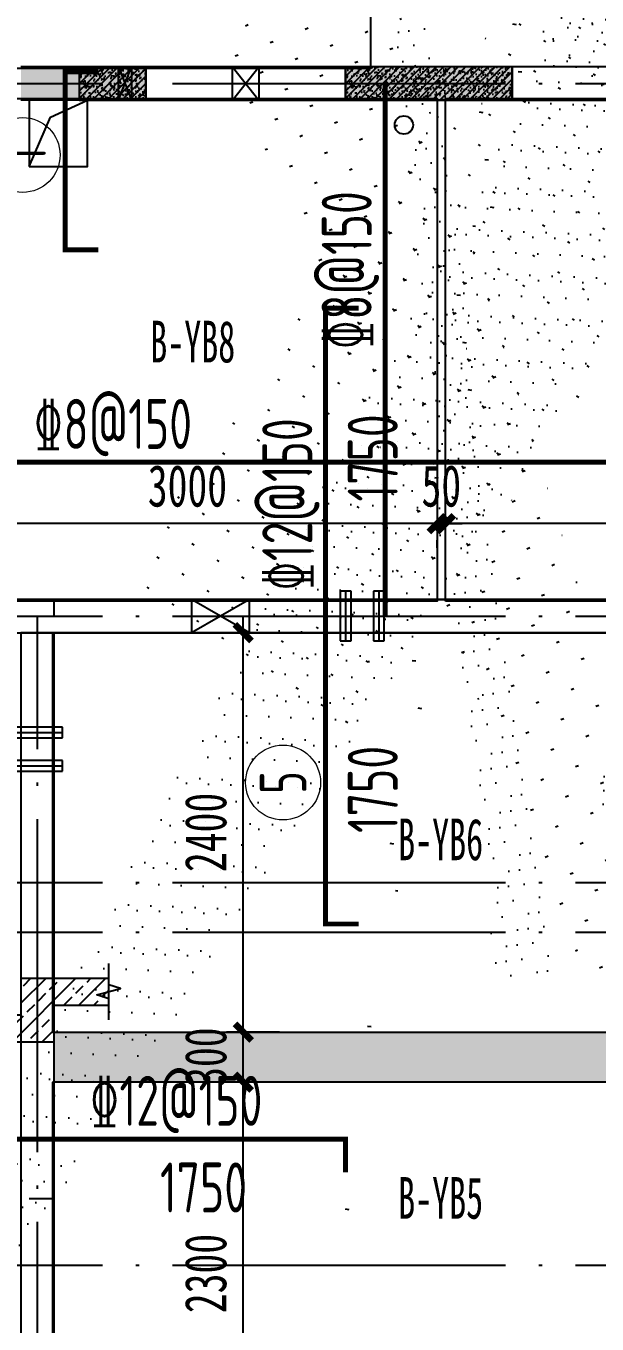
# Model space of a CAD drawing. Extents: x -3200779283 to -8106663, y 659664 to 1123462.
# Drawn here: x -8167320 to -8163890, y 687547 to 695346 of the extents above; entities that cross this region are included whole.
import ezdxf
from ezdxf.enums import TextEntityAlignment as Align

# ---------------------------------------------------------------- set-up
doc = ezdxf.new("R2010")
doc.units = 0
doc.header["$LTSCALE"] = 1000
doc.header["$MEASUREMENT"] = 0
for name, pattern in [('125-墙体$0$CENTER2', [1.125, 0.75, -0.125, 0.125, -0.125]), ('125-墙体$0$CONTINOUS', [0]), ('3#-轴线$0$DOTE', [2.4200000000000004, 2, -0.2, 0.02, -0.2]), ('3#4#5#$0$DASH', [0.35, 0.25, -0.1]), ('3#4#5#模板$0$DASH', [0.35, 0.25, -0.1]), ('DASH', [0.35, 0.25, -0.1])]:
    doc.linetypes.add(name, pattern=pattern)
doc.layers.get('Defpoints').update_dxf_attribs({"color": 30, "linetype": 'DASH'})
for name, color, linetype in [('125-墙体$0$DUCT-排烟中心线', 5, '125-墙体$0$CENTER2'), ('125-墙体$0$DUCT-排烟管', 2, 'Continuous'), ('125-墙体$0$DUCT-送风中心线', 5, '125-墙体$0$CENTER2'), ('125-墙体$0$DUCT-送风管', 4, 'Continuous'), ('125-墙体$0$S-SLAB-HOLE', 5, 'Continuous'), ('125-墙体$0$S-WALL', 40, 'Continuous'), ('125-墙体$0$S-WALL-BEAM', 120, 'Continuous'), ('125-墙体$0$S-WALL-COLU', 252, '125-墙体$0$CONTINOUS'), ('125-墙体$0$S-WALL-COLU-HATC', 16, 'Continuous'), ('125-墙体$0$S-WALL-HATC', 253, 'Continuous'), ('125-墙体$0$提结构条件', 7, 'Continuous'), ('125-墙体$0$暖-首层和标准层暖通套管_TZ$0$H-暖洞-剪力墙', 6, 'Continuous'), ('125-墙体$0$暖-首层和标准层暖通套管_TZ$0$H-暖洞-穿梁', 3, 'Continuous'), ('3#-轴线$0$A-ANNO-DOTE', 10, '3#-轴线$0$DOTE'), ('3#4#5#$0$PC-SLAB', 6, '3#4#5#$0$DASH'), ('3#4#5#$0$S-ANNO-TEXT', 7, 'Continuous'), ('3#4#5#$0$S-DIMS-SLAB', 120, 'Continuous'), ('3#4#5#$0$S-PC-SLAB', 6, 'Continuous'), ('3#4#5#$0$S-WALL-HATC', 253, 'Continuous'), ('3#4#5#模板$0$S-SLAB-TEXT', 120, 'Continuous'), ('3#4#5#模板$0$南北楼-结构布置-地上 -新修改$0$S-ANNO-THIN', 3, 'Continuous'), ('3#4#5#模板$0$南北楼-结构布置-地上 -新修改$0$S-SLAB-HATC', 200, 'Continuous'), ('S-REIN', 1, 'Continuous'), ('S-REIN-TEXT', 7, 'Continuous')]:
    doc.layers.add(name, color=color, linetype=linetype)
doc.layers.add('3#4#5#$0$结构板边线', color=2, linetype='Continuous', plot=False)
doc.layers.add('提资不打印', color=2, linetype='Continuous', plot=False)
doc.layers.add('楼板正筋文字', color=7, linetype='Continuous', lineweight=18)
doc.styles.add('3#4#5#$0$外部参照 1$0$宋体', font='', dxfattribs={"width": 0.8})
doc.styles.add('3#4#5#$0$楷体', font='', dxfattribs={"width": 0.7})
doc.styles.add('FromPkpm', font='Pkpmeng', dxfattribs={"width": 0.7, "bigfont": 'Pkpmchn'})
doc.styles.get('3#4#5#$0$外部参照 1$0$宋体').set_extended_font_data('SimSun')
doc.styles.get('3#4#5#$0$楷体').set_extended_font_data('KaiTi_GB2312')
doc.dimstyles.new('3#4#5#$0$TSSD_100_100', dxfattribs={"dimtxt": 250, "dimasz": 100, "dimexe": 100, "dimexo": 250, "dimgap": 100, "dimtad": 1, "dimdec": 0, "dimzin": 0, "dimdsep": 46, "dimtxsty": '3#4#5#$0$楷体', "dimblk": '3#4#5#$0$_ArchTick', "dimcen": 0, "dimdle": 100, "dimclrt": 7, "dimadec": 0, "dimazin": 0, "dimtfac": 1, "dimtdec": 0, "dimtix": 1, "dimtmove": 2, "dimatfit": 3, "dimfxl": 1, "dimtolj": 1, "dimtzin": 0, "dimarcsym": 0})

# ---------------------------------------------------------------- blocks, each defined once
blk = doc.blocks.new('ban')
at = {"layer": 'S-REIN', "const_width": 30}
for points in [[(3814.98046875, 9849.900390625), (3614.98046875, 9849.900390625), (3614.98046875, 10919.900390625), (3814.98046875, 10919.900390625)], [(5379.449387997389, 5799.904296875), (5179.449387997389, 5799.904296875), (5179.449876278639, 9499.904296875), (5379.449876278639, 9499.904296875)], [(-27.27669447474182, 4307.4482421875), (-27.27669447474182, 4507.4482421875), (5300.0224609375, 4507.4482421875), (5300.0224609375, 4307.4482421875)]]:
    blk.add_lwpolyline(points, dxfattribs=at)
at = {"layer": 'S-REIN-TEXT', "lineweight": 18}
for centre in [(3359.98046875, 10419.9013671875), (4924.449387997389, 6649.904296875)]:
    blk.add_circle(centre, 225, dxfattribs=at)
at = {"layer": '提资不打印', "color": 2, "const_width": 30}
for points in [[(5536.827634600922, 7649.90478515625), (5536.827634600922, 10849.900390625)], [(0, 8573.9033203125), (8699.95703125, 8573.9033203125)]]:
    blk.add_lwpolyline(points, dxfattribs=at)
at = {"layer": 'S-REIN-TEXT', "lineweight": 18, "style": 'FromPkpm', "width": 0.7}
for s, p in [('1', (3359.98046875, 10419.9013671875)), ('5', (4924.449387997389, 6649.904296875))]:
    blk.add_text(s, height=280, rotation=450, dxfattribs=at).set_placement(p, align=Align.MIDDLE_CENTER)
at = {"layer": 'S-REIN-TEXT', "lineweight": 25, "style": 'FromPkpm', "width": 0.7}
blk.add_text('%%13212@150', height=300, rotation=450, dxfattribs=at).set_placement((5099.449387997389, 7799.904296875))
for p in [(5313.145034335554, 8599.904296875), (5313.145034335554, 6608.355293569621)]:
    blk.add_text('1750', height=300, rotation=90, dxfattribs=at).set_placement(p, align=Align.TOP_CENTER)
blk.add_text('%%13212@150', height=300, dxfattribs=at).set_placement((3762.019179822877, 4587.4482421875))
blk.add_text('1750', height=300, dxfattribs=at).set_placement((4446.788949985988, 4367.183170529548), align=Align.TOP_CENTER)
at = {"layer": '提资不打印', "lineweight": 25, "style": 'FromPkpm', "width": 0.7}
blk.add_text('%%1328@150', height=300, rotation=90, dxfattribs=at).set_placement((5456.827634600922, 9249.90234375))
blk.add_text('%%1328@150', height=300, dxfattribs=at).set_placement((3425.178380628116, 8653.9033203125))
blk = doc.blocks.new('3#4#5#模板$0$A$C4139bdaf')
at = {"layer": '3#4#5#模板$0$南北楼-结构布置-地上 -新修改$0$S-SLAB-HATC'}
h = blk.add_hatch(dxfattribs=at)
h.set_pattern_fill('ANSI33', color=256, scale=20, angle=-180)
h.set_pattern_definition([(225, (-97140.40961170068, 14531.61383133399), (89.8025612106915, -89.80256121069156), []), (225, (-97230.21221170062, 14531.61383133399), (89.8025612106915, -89.80256121069156), [63.5, -31.75])])
h.paths.add_polyline_path([(3217.171776204719, 1142.927912330138), (3649.998941176338, 1142.927912330837), (3649.99894117628, 1362.927912330837), (3977.171776204661, 1362.927912330895), (3977.171776204661, 1522.927912330895), (3649.998941175523, 1522.927912329731), (3449.998941175523, 1522.927912329789), (3449.998941175523, 1302.927912329789), (3217.171776204661, 1302.927912329789)])
at = {"linetype": '3#4#5#模板$0$DASH'}
blk.add_lwpolyline([(-0.001058824476785958, 200.0004981558304), (3649.998941175523, 200.0004981558304), (3649.998941175523, 3800.00049815583), (-0.001058824476785958, 3800.00049815583)], close=True, dxfattribs=at)
at = {"layer": '3#4#5#模板$0$南北楼-结构布置-地上 -新修改$0$S-ANNO-THIN'}
blk.add_lwpolyline([(3977.17177620501, 1273.327912330918), (3977.171776204603, 1401.327912330918), (3906.771776204521, 1423.727912330651), (4047.571776204393, 1462.127912331081), (3977.171776204254, 1484.52791233093), (3977.171776203846, 1612.52791233093)], dxfattribs=at)
at = {"layer": '3#4#5#模板$0$南北楼-结构布置-地上 -新修改$0$S-SLAB-HATC'}
blk.add_lwpolyline([(3217.171776204719, 1142.927912330138), (3649.998941176338, 1142.927912330837), (3649.99894117628, 1362.927912330837), (3977.171776204661, 1362.927912330895), (3977.171776204661, 1522.927912330895), (3649.998941175523, 1522.927912329731), (3449.998941175523, 1522.927912329789), (3449.998941175523, 1302.927912329789), (3217.171776204661, 1302.927912329789)], close=True, dxfattribs=at)
blk = doc.blocks.new('3#4#5#$0$3#首层顶悬挑板')
at = {"layer": '3#4#5#$0$S-PC-SLAB'}
blk.add_lwpolyline([(2735.722625286464, 1489.828317958869), (4900.436221696116, 1489.830906709458, -0.4141388738405044), (5550.414840252517, 839.9759780995428), (5550.414840252517, -20.02402190045723), (2735.722625286464, -20.02401892728267)], format="xyb", close=True, dxfattribs=at)
at = {"layer": '3#4#5#$0$结构板边线', "color": 2}
blk.add_lwpolyline([(5550.414840252517, -20.02402190045723), (-99.55050952362944, -20.02401593236755), (-99.55050952362944, 839.9759840676325, -0.41414588894502), (550.4487130937923, 1489.825704620487), (4900.436221696116, 1489.830906709458, -0.4141388738405044), (5550.414840252517, 839.9759780995428)], format="xyb", close=True, dxfattribs=at)
blk = doc.blocks.new('3#4#5#$0$ban111')
at = {"layer": '3#4#5#$0$S-WALL-HATC', "ltscale": 100}
h = blk.add_hatch(dxfattribs=at)
h.set_pattern_fill('AR-CONC', color=256, scale=25, angle=-360.0000000000001, style=0)
h.set_pattern_definition([(49.99999999999994, (-2021081921.688322, 37341211722.80318), (179.3150456501884, -15.68803374564894), [18.75, -206.25]), (355, (-2021081921.688322, 37341211722.80318), (-34.68783340324983, 188.048033425003), [15, -165]), (100.4513999999999, (-2021081906.745402, 37341211721.49584), (144.6273454285055, 172.3598855152383), [15.93504749999993, -175.2855279999988]), (46.18419999999992, (-2021081921.688322, 37341211772.80318), (266.8102621564111, -41.37975358225476), [28.125, -309.3749999999999]), (96.63559999999993, (-2021081899.454136, 37341211769.35485), (233.6656763871761, 243.5294677251102), [23.90257199999984, -262.9282499999974]), (351.1841999999999, (-2021081921.688322, 37341211772.80318), (233.665486283407, 243.5296502313309), [22.49999999999984, -247.4999999999987]), (20.99999999999995, (-2021081896.688322, 37341211760.30318), (149.2267630296153, -100.6547226663348), [18.75, -206.25]), (326, (-2021081896.688322, 37341211760.30318), (60.8288329803956, 181.2875112617132), [15, -165]), (71.45139999999999, (-2021081884.252764, 37341211751.91528), (210.0556571453726, 80.63262417748791), [15.9350475, -175.285528]), (37.49999999999994, (-2021081921.688322, 37341211722.80318), (3.039963829322741, 83.22346345782788), [0, -162.9999999999988, 0, -167.4999999999988, 0, -165.6249999999988]), (7.499999999999932, (-2021081921.688322, 37341211722.80318), (65.76738436053724, 98.60292797059), [0, -95.5, 0, -159.25, 0, -63.125]), (327.4999999999999, (-2021081977.438322, 37341211722.80318), (133.4556090431022, -5.638717933595058), [0, -62.49999999999999, 0, -195, 0, -258.7499999999999]), (317.4999999999999, (-2021082002.438322, 37341211722.80318), (145.7965423355966, 25.0262455830793), [0, -81.25, 0, -129.5, 0, -183.75])])
h.paths.add_polyline_path([(-225982.0008890695, 409975.0001695258), (-225932.0008433646, 409975.0001634318), (-225932.0009347743, 412975.0000455689), (-225982.0009804791, 412975.0000516628)])
h = blk.add_hatch(dxfattribs=at)
h.set_pattern_fill('AR-CONC', color=256, scale=25, angle=-270.0000000000001, style=0)
h.set_pattern_definition([(139.9999999999999, (-37341047970.11734, -2020434559.27922), (15.6880337456489, 179.3150456501884), [18.75, -206.25]), (84.99999999999994, (-37341047970.11734, -2020434559.27922), (-188.048033425003, -34.68783340324987), [15, -165]), (190.4513999999999, (-37341047968.81001, -2020434544.3363), (-172.3598855152383, 144.6273454285055), [15.93504749999986, -175.2855279999978]), (136.1841999999999, (-37341048020.11734, -2020434559.27922), (41.37975358225471, 266.8102621564111), [28.125, -309.375]), (186.6356, (-37341048016.66901, -2020434537.045033), (-243.5294677251103, 233.665676387176), [23.902572, -262.92825]), (81.18419999999995, (-37341048020.11734, -2020434559.27922), (-243.529650231331, 233.665486283407), [22.5, -247.5]), (111, (-37341048007.61734, -2020434534.27922), (100.6547226663348, 149.2267630296154), [18.75, -206.25]), (55.99999999999998, (-37341048007.61734, -2020434534.27922), (-181.2875112617132, 60.82883298039556), [15, -165]), (161.4514, (-37341047999.22944, -2020434521.843661), (-80.63262417748795, 210.0556571453725), [15.9350475, -175.285528]), (127.5, (-37341047970.11734, -2020434559.27922), (-83.22346345782788, 3.039963829322726), [0, -162.9999999999978, 0, -167.4999999999978, 0, -165.6249999999978]), (97.49999999999993, (-37341047970.11734, -2020434559.27922), (-98.60292797059002, 65.76738436053722), [0, -95.5, 0, -159.25, 0, -63.125]), (57.49999999999993, (-37341047970.11734, -2020434615.02922), (5.638717933595033, 133.4556090431022), [0, -62.5, 0, -195, 0, -258.75]), (47.49999999999995, (-37341047970.11734, -2020434640.02922), (-25.02624558307933, 145.7965423355966), [0, -81.25, 0, -129.5, 0, -183.75])])
h.paths.add_polyline_path([(-228282.0000004165, 407074.9996759502), (-228282.0000004165, 407374.9996759502), (-222682.0001376258, 407374.9996759502), (-222682.0001376258, 407074.9996759502)])
at = {"layer": '3#4#5#$0$S-PC-SLAB'}
for points in [[(-228982.0009347743, 409965.0000553694), (-228982.0009347743, 412985.0000553694), (-225982.0009347743, 412985.0000553694), (-225982.0009347743, 409965.0000553694)], [(-225932.0008750532, 409965.0001437321), (-225932.0008750532, 412985.0001437321), (-223232.0008750532, 412985.0001437321), (-223232.0008750532, 409965.0001437321)], [(-228292.0000004165, 407374.9996759502), (-222672.0000004176, 407374.9996759502), (-222672.0000004176, 409774.9996759502), (-228292.0000004165, 409774.9996759502)]]:
    blk.add_lwpolyline(points, close=True, dxfattribs=at)
blk.add_lwpolyline([(-228292.0000004165, 407074.9996759502), (-228292.0000004165, 404774.999505111), (-221472.0000000006, 404774.999505111), (-221472.0000000006, 405874.999505111), (-222672.0009932823, 405874.9613272593), (-222672.0000004176, 407074.9996759502), (-228292.0000004165, 407074.9996759502)], dxfattribs=at)
at = {"layer": '3#4#5#$0$S-WALL-HATC', "ltscale": 100}
for points in [[(-225982.0008890695, 409975.0001695258), (-225932.0008433646, 409975.0001634318), (-225932.0009347743, 412975.0000455689), (-225982.0009804791, 412975.0000516628)], [(-228282.0000004165, 407074.9996759502), (-228282.0000004165, 407374.9996759502), (-222682.0001376258, 407374.9996759502), (-222682.0001376258, 407074.9996759502)]]:
    blk.add_lwpolyline(points, close=True, dxfattribs=at)
blk = doc.blocks.new('3#4#5#$0$_ArchTick')
at = {"color": 0, "linetype": 'ByBlock', "const_width": 0.4}
blk.add_lwpolyline([(-0.5, -0.5), (0.5, 0.5)], dxfattribs=at)
blk = doc.blocks.new('*D833')
at = {"layer": '3#4#5#$0$S-DIMS-SLAB', "color": 0, "lineweight": -2, "transparency": 16777216}
for p, q in [((151682.2732290635, 157275.1422316264), (151682.2732290635, 159775.1424024655)), ((151899.9790006171, 159675.1424024655), (151582.2732290635, 159675.1424024655)), ((151899.9790006171, 157375.1422316264), (151582.2732290635, 157375.1422316264))]:
    blk.add_line(p, q, dxfattribs=at)
at = {"layer": 'Defpoints', "color": 0, "transparency": 16777216}
for p in [(151682.2732290635, 159675.1424024655), (152149.9790006171, 159675.1424024655), (152149.9790006171, 157375.1422316264)]:
    blk.add_point(p, dxfattribs=at)
at = {"layer": '3#4#5#$0$S-DIMS-SLAB', "color": 0, "lineweight": -2, "transparency": 16777216, "xscale": 100, "yscale": 100, "zscale": 100}
for p, rotation in [((151682.2732290635, 159675.1424024655), 90), ((151682.2732290635, 157375.1422316264), 270)]:
    blk.add_blockref('3#4#5#$0$_ArchTick', p, dxfattribs=dict(at, rotation=rotation))
at = {"layer": '3#4#5#$0$S-DIMS-SLAB', "color": 7, "transparency": 16777216, "insert": (151457.2732290635, 158525.1423170459), "char_height": 250, "attachment_point": 5, "rotation": 90, "style": '3#4#5#$0$楷体'}
blk.add_mtext('\\A1;2300', dxfattribs=at)
blk = doc.blocks.new('*D834')
at = {"layer": '3#4#5#$0$S-DIMS-SLAB', "color": 0, "lineweight": -2, "transparency": 16777216}
for p, q in [((151682.2732286464, 159975.1424024655), (151682.2732286464, 160075.1424024655)), ((151899.9790002, 159975.1424024655), (151582.2732286464, 159975.1424024655)), ((151682.2732286464, 159675.1424024655), (151682.2732286464, 159975.1424024655)), ((151899.9790002, 159675.1424024655), (151582.2732286464, 159675.1424024655)), ((151682.2732286464, 159675.1424024655), (151682.2732286464, 159575.1424024655))]:
    blk.add_line(p, q, dxfattribs=at)
at = {"layer": 'Defpoints', "color": 0, "transparency": 16777216}
for p in [(151682.2732286464, 159975.1424024655), (152149.9790002, 159975.1424024655), (152149.9790002, 159675.1424024655)]:
    blk.add_point(p, dxfattribs=at)
at = {"layer": '3#4#5#$0$S-DIMS-SLAB', "color": 0, "lineweight": -2, "transparency": 16777216, "xscale": 100, "yscale": 100, "zscale": 100}
for p, rotation in [((151682.2732286464, 159975.1424024655), 270), ((151682.2732286464, 159675.1424024655), 90)]:
    blk.add_blockref('3#4#5#$0$_ArchTick', p, dxfattribs=dict(at, rotation=rotation))
at = {"layer": '3#4#5#$0$S-DIMS-SLAB', "color": 7, "transparency": 16777216, "insert": (151457.2732286464, 159825.1424024655), "char_height": 250, "attachment_point": 5, "rotation": 90, "style": '3#4#5#$0$楷体'}
blk.add_mtext('\\A1;300', dxfattribs=at)
blk = doc.blocks.new('*D835')
at = {"layer": '3#4#5#$0$S-DIMS-SLAB', "color": 0, "lineweight": -2, "transparency": 16777216}
for p, q in [((151682.2732286461, 159875.1428643612), (151682.2732286461, 162475.1428643612)), ((151899.9790002001, 162375.1428643612), (151582.2732286461, 162375.1428643612)), ((151899.9790002001, 159975.1428643612), (151582.2732286461, 159975.1428643612))]:
    blk.add_line(p, q, dxfattribs=at)
at = {"layer": 'Defpoints', "color": 0, "transparency": 16777216}
for p in [(151682.2732286461, 162375.1428643612), (152149.9790002001, 162375.1428643612), (152149.9790002001, 159975.1428643612)]:
    blk.add_point(p, dxfattribs=at)
at = {"layer": '3#4#5#$0$S-DIMS-SLAB', "color": 0, "lineweight": -2, "transparency": 16777216, "xscale": 100, "yscale": 100, "zscale": 100}
for p, rotation in [((151682.2732286461, 162375.1428643612), 90), ((151682.2732286461, 159975.1428643612), 270)]:
    blk.add_blockref('3#4#5#$0$_ArchTick', p, dxfattribs=dict(at, rotation=rotation))
at = {"layer": '3#4#5#$0$S-DIMS-SLAB', "color": 7, "transparency": 16777216, "insert": (151457.2732286461, 161175.1428643612), "char_height": 250, "attachment_point": 5, "rotation": 90, "style": '3#4#5#$0$楷体'}
blk.add_mtext('\\A1;2400', dxfattribs=at)
blk = doc.blocks.new('*D842')
at = {"layer": '3#4#5#$0$S-DIMS-SLAB', "color": 0, "lineweight": -2, "transparency": 16777216}
for p, q in [((152946.8017362366, 163030.5393870637), (149746.8017362366, 163030.5393870637)), ((149846.8017362366, 162884.1967320229), (149846.8017362366, 162930.5393870637)), ((152846.8017362366, 162884.196732023), (152846.8017362366, 162930.5393870637))]:
    blk.add_line(p, q, dxfattribs=at)
at = {"layer": 'Defpoints', "color": 0, "transparency": 16777216}
for p in [(149846.8017362366, 163134.1967320229), (152846.8017362366, 163134.196732023), (149846.8017362366, 163030.5393870637)]:
    blk.add_point(p, dxfattribs=at)
at = {"layer": '3#4#5#$0$S-DIMS-SLAB', "color": 0, "lineweight": -2, "transparency": 16777216, "xscale": 100, "yscale": 100, "zscale": 100, "rotation": 180}
blk.add_blockref('3#4#5#$0$_ArchTick', (149846.8017362366, 163030.5393870637), dxfattribs=at)
at = {"layer": '3#4#5#$0$S-DIMS-SLAB', "color": 0, "lineweight": -2, "transparency": 16777216, "xscale": 100, "yscale": 100, "zscale": 100}
blk.add_blockref('3#4#5#$0$_ArchTick', (152846.8017362366, 163030.5393870637), dxfattribs=at)
at = {"layer": '3#4#5#$0$S-DIMS-SLAB', "color": 7, "transparency": 16777216, "insert": (151346.8017362366, 163255.5393870637), "char_height": 250, "attachment_point": 5, "style": '3#4#5#$0$楷体'}
blk.add_mtext('\\A1;3000', dxfattribs=at)
blk = doc.blocks.new('*D843')
at = {"layer": '3#4#5#$0$S-DIMS-SLAB', "color": 0, "lineweight": -2, "transparency": 16777216}
for p, q in [((152846.8017362366, 163030.5393870637), (152746.8017362366, 163030.5393870637)), ((152896.8017362366, 163030.5393870637), (152846.8017362366, 163030.5393870637)), ((152896.8017362366, 163030.5393870637), (152996.8017362366, 163030.5393870637)), ((152846.8017362366, 162884.196732023), (152846.8017362366, 162930.5393870637)), ((152896.8017362366, 162884.196732023), (152896.8017362366, 162930.5393870637))]:
    blk.add_line(p, q, dxfattribs=at)
at = {"layer": 'Defpoints', "color": 0, "transparency": 16777216}
for p in [(152846.8017362366, 163134.196732023), (152896.8017362366, 163134.196732023), (152846.8017362366, 163030.5393870637)]:
    blk.add_point(p, dxfattribs=at)
at = {"layer": '3#4#5#$0$S-DIMS-SLAB', "color": 0, "lineweight": -2, "transparency": 16777216, "xscale": 100, "yscale": 100, "zscale": 100}
blk.add_blockref('3#4#5#$0$_ArchTick', (152846.8017362366, 163030.5393870637), dxfattribs=at)
at = {"layer": '3#4#5#$0$S-DIMS-SLAB', "color": 0, "lineweight": -2, "transparency": 16777216, "xscale": 100, "yscale": 100, "zscale": 100, "rotation": 180}
blk.add_blockref('3#4#5#$0$_ArchTick', (152896.8017362366, 163030.5393870637), dxfattribs=at)
at = {"layer": '3#4#5#$0$S-DIMS-SLAB', "color": 7, "transparency": 16777216, "insert": (152871.8017362366, 163255.5393870637), "char_height": 250, "attachment_point": 5, "style": '3#4#5#$0$楷体'}
blk.add_mtext('\\A1;50', dxfattribs=at)
blk = doc.blocks.new('*D844')
at = {"layer": '3#4#5#$0$S-DIMS-SLAB', "color": 0, "lineweight": -2, "transparency": 16777216}
for p, q in [((155696.8017959576, 163030.5394754264), (152796.8017959576, 163030.5394754264)), ((152896.8017959576, 162884.1968203855), (152896.8017959576, 162930.5394754264)), ((155596.8017959576, 162884.1968203856), (155596.8017959576, 162930.5394754264))]:
    blk.add_line(p, q, dxfattribs=at)
at = {"layer": 'Defpoints', "color": 0, "transparency": 16777216}
for p in [(152896.8017959576, 163134.1968203855), (155596.8017959576, 163134.1968203856), (152896.8017959576, 163030.5394754264)]:
    blk.add_point(p, dxfattribs=at)
at = {"layer": '3#4#5#$0$S-DIMS-SLAB', "color": 0, "lineweight": -2, "transparency": 16777216, "xscale": 100, "yscale": 100, "zscale": 100, "rotation": 180}
blk.add_blockref('3#4#5#$0$_ArchTick', (152896.8017959576, 163030.5394754264), dxfattribs=at)
at = {"layer": '3#4#5#$0$S-DIMS-SLAB', "color": 0, "lineweight": -2, "transparency": 16777216, "xscale": 100, "yscale": 100, "zscale": 100}
blk.add_blockref('3#4#5#$0$_ArchTick', (155596.8017959576, 163030.5394754264), dxfattribs=at)
at = {"layer": '3#4#5#$0$S-DIMS-SLAB', "color": 7, "transparency": 16777216, "insert": (154246.8017959576, 163255.5394754264), "char_height": 250, "attachment_point": 5, "style": '3#4#5#$0$楷体'}
blk.add_mtext('\\A1;2700', dxfattribs=at)
blk = doc.blocks.new('125-墙体$0$retert')
at = {"layer": '125-墙体$0$暖-首层和标准层暖通套管_TZ$0$H-暖洞-剪力墙'}
for p, q in [((55012.64504557895, 61028.66467393409), (54812.65341164428, 61187.66467393409)), ((54812.65341164428, 61028.66467393409), (55012.64504557895, 61187.66467393409))]:
    blk.add_line(p, q, dxfattribs=at)
blk.add_lwpolyline([(55012.64504557895, 61028.66467393409), (55012.64504557895, 61187.66467393409), (54812.65341164428, 61187.66467393409), (54812.65341164428, 61028.66467393409)], close=True, dxfattribs=at)
blk = doc.blocks.new('125-墙体$0$ewrewr')
at = {"layer": '125-墙体$0$暖-首层和标准层暖通套管_TZ$0$H-暖洞-穿梁', "color": 2}
for p, q in [((54897.97373564044, 62306.12384276799), (54817.97373564044, 62106.1238428404)), ((54897.97373564044, 62106.1238428404), (54817.97373564044, 62306.12384276799))]:
    blk.add_line(p, q, dxfattribs=at)
blk.add_lwpolyline([(54897.97373564044, 62306.12384276799), (54817.97373564044, 62306.12384276799), (54817.97373564044, 62106.1238428404), (54897.97373564044, 62106.1238428404)], close=True, dxfattribs=at)
blk = doc.blocks.new('125-墙体$0$tretyyt')
at = {"layer": '125-墙体$0$暖-首层和标准层暖通套管_TZ$0$H-暖洞-穿梁', "color": 5}
for p, q in [((52497.95184686818, 59279.6456090584), (52297.95184694059, 59359.6456090584)), ((52297.95184694059, 59279.6456090584), (52497.95184686818, 59359.6456090584))]:
    blk.add_line(p, q, dxfattribs=at)
blk.add_lwpolyline([(52497.95184686818, 59279.6456090584), (52497.95184686818, 59359.6456090584), (52297.95184694059, 59359.6456090584), (52297.95184694059, 59279.6456090584)], close=True, dxfattribs=at)
blk = doc.blocks.new('125-墙体$0$rtret')
at = {"layer": '125-墙体$0$暖-首层和标准层暖通套管_TZ$0$H-暖洞-穿梁', "color": 3}
for p, q in [((53777.45084473341, 61921.49800726742), (53618.45084473352, 61721.49800733983)), ((53777.45084473341, 61721.49800733983), (53618.45084473352, 61921.49800726742))]:
    blk.add_line(p, q, dxfattribs=at)
blk.add_lwpolyline([(53777.45084473341, 61921.49800726742), (53618.45084473352, 61921.49800726742), (53618.45084473352, 61721.49800733983), (53777.45084473341, 61721.49800733983)], close=True, dxfattribs=at)
blk = doc.blocks.new('125-墙体$0$she')
at = {"layer": '125-墙体$0$DUCT-排烟中心线'}
for p, q in [((1247.683420373389, -3050.689154202279), (1247.683420373374, -3349.31108146171)), ((5300.000300035208, -3050.689154202279), (5300.000300035223, -3349.31108146171)), ((5500.000150017608, -3050.689384998579), (5500.000150017622, -3349.311312258011)), ((7449.829196583538, -3050.68961579488), (7449.829196583552, -3349.311543054311)), ((3300.689267166526, -3900.000693814996), (3599.311194425958, -3900.000693814989)), ((3300.689036370226, -4100.000543797403), (3599.310963629658, -4100.000543797396))]:
    blk.add_line(p, q, dxfattribs=at)
at = {"layer": '125-墙体$0$DUCT-排烟管'}
for p, q in [((1215.183420373389, -3050.689154202279), (1215.183420373374, -3349.31108146171)), ((1280.183420373389, -3050.689154202279), (1215.183420373389, -3050.689154202279)), ((1280.183420373374, -3349.31108146171), (1280.183420373389, -3050.689154202279)), ((5267.500300035208, -3050.689154202279), (5267.500300035223, -3349.31108146171)), ((5332.500300035208, -3050.689154202279), (5267.500300035208, -3050.689154202279)), ((5332.500300035223, -3349.31108146171), (5332.500300035208, -3050.689154202279)), ((5467.500150017608, -3050.689384998579), (5467.500150017622, -3349.311312258011)), ((5532.500150017608, -3050.689384998579), (5467.500150017608, -3050.689384998579)), ((5532.500150017622, -3349.311312258011), (5532.500150017608, -3050.689384998579)), ((7482.329196583552, -3349.311543054311), (7482.329196583538, -3050.68961579488)), ((1215.183420373374, -3349.31108146171), (1280.183420373374, -3349.31108146171)), ((5267.500300035223, -3349.31108146171), (5332.500300035223, -3349.31108146171)), ((5467.500150017622, -3349.311312258011), (5532.500150017622, -3349.311312258011)), ((7417.329196583552, -3349.311543054311), (7482.329196583552, -3349.311543054311)), ((3599.311194425958, -3867.500693814989), (3300.689267166526, -3867.500693814996)), ((3300.689267166526, -3867.500693814996), (3300.689267166526, -3932.500693814996)), ((3599.311194425958, -3932.500693814989), (3599.311194425958, -3867.500693814989)), ((3300.689267166526, -3932.500693814996), (3599.311194425958, -3932.500693814989)), ((3599.310963629658, -4067.500543797396), (3300.689036370226, -4067.500543797403)), ((3300.689036370226, -4067.500543797403), (3300.689036370226, -4132.500543797403)), ((3300.689036370226, -4132.500543797403), (3599.310963629658, -4132.500543797396)), ((3599.310963629658, -4132.500543797396), (3599.310963629658, -4067.500543797396))]:
    blk.add_line(p, q, dxfattribs=at)
at = {"layer": '125-墙体$0$DUCT-送风中心线'}
for p, q in [((1447.683420373389, -3063.74848623795), (1447.683420373389, -3330.97650390194)), ((1647.683420373389, -3063.74848623795), (1647.683420373389, -3330.97650390194)), ((7549.829196583538, -3063.748486237739), (7549.829196583538, -3330.976503901729))]:
    blk.add_line(p, q, dxfattribs=at)
at = {"layer": '125-墙体$0$DUCT-送风管'}
for p, q in [((1407.683420373389, -3063.74848623795), (1407.683420373389, -3330.97650390194)), ((1487.683420373389, -3063.74848623795), (1407.683420373389, -3063.74848623795)), ((1487.683420373389, -3330.97650390194), (1487.683420373389, -3063.74848623795)), ((7509.829196583538, -3063.748486237739), (7509.829196583538, -3330.976503901729)), ((7589.829196583538, -3330.976503901729), (7589.829196583538, -3063.748486237739)), ((1407.683420373389, -3330.97650390194), (1487.683420373389, -3330.97650390194)), ((7509.829196583538, -3330.976503901729), (7589.829196583538, -3330.976503901729))]:
    blk.add_line(p, q, dxfattribs=at)
at = {"layer": '125-墙体$0$提结构条件', "color": 3}
for p, q in [((1607.683420373389, -3063.74848623795), (1607.683420373389, -3330.97650390194)), ((1687.683420373389, -3063.74848623795), (1607.683420373389, -3063.74848623795)), ((1687.683420373389, -3330.97650390194), (1687.683420373389, -3063.74848623795)), ((1607.683420373389, -3330.97650390194), (1687.683420373389, -3330.97650390194))]:
    blk.add_line(p, q, dxfattribs=at)
at = {"layer": '125-墙体$0$暖-首层和标准层暖通套管_TZ$0$H-暖洞-穿梁', "color": 6}
for p, q in [((4723.780598112178, -3100.0003486645), (4373.780598112178, -3300.00034859209)), ((4723.780598112178, -3300.00034859209), (4373.780598112178, -3100.0003486645))]:
    blk.add_line(p, q, dxfattribs=at)
blk.add_lwpolyline([(4723.780598112178, -3100.0003486645), (4373.780598112178, -3100.0003486645), (4373.780598112178, -3300.00034859209), (4723.780598112178, -3300.00034859209)], close=True, dxfattribs=at)
at = {"layer": '125-墙体$0$提结构条件', "xscale": -1}
blk.add_blockref('125-墙体$0$ewrewr', (58833.00008165452, -62206.12384276799), dxfattribs=at)
at = {"layer": '125-墙体$0$提结构条件', "xscale": -1, "rotation": 270}
for name, p in [('125-墙体$0$retert', (-56408.16467393417, -54912.6534037345)), ('125-墙体$0$tretyyt', (-50919.64560905844, -52397.95078706497))]:
    blk.add_blockref(name, p, dxfattribs=at)
at = {"layer": '125-墙体$0$提结构条件'}
blk.add_blockref('125-墙体$0$rtret', (-46647.95084473345, -61821.5067575188), dxfattribs=at)
blk = doc.blocks.new('125-墙体')
at = {"layer": '125-墙体$0$S-WALL-COLU-HATC'}
h = blk.add_hatch(dxfattribs=at)
h.set_pattern_fill('AR-CONC', color=256, scale=10)
h.set_pattern_definition([(49.99999999999999, (13190.72825505283, -241007.8152530455), (71.72601826007535, -6.275213498259511), [7.5, -82.5]), (355, (13190.72825505283, -241007.8152530455), (-13.8751333613, 75.21921337000119), [6, -66]), (100.4514, (13196.70542305283, -241008.3381870455), (57.85093817140216, 68.94395420609536), [6.374018999999982, -70.1142111999997]), (46.18420000000002, (13190.72825505283, -240987.8152530455), (106.7241048625644, -16.55190143290181), [11.24999999999992, -123.7499999999994]), (96.6356, (13199.62192955283, -240989.1945837455), (93.46627055487033, 97.41178709004417), [9.561028799999999, -105.1713]), (351.1842, (13190.72825505283, -240987.8152530455), (93.46619451336272, 97.41186009253246), [9, -99]), (21, (13200.72825505283, -240992.8152530455), (59.69070521184616, -40.26188906653388), [7.5, -82.5]), (326.0000000000001, (13200.72825505283, -240992.8152530455), (24.33153319215817, 72.5150045046853), [6, -66]), (71.4514, (13205.70247835282, -240996.1704136455), (84.02226285814899, 32.25304967099524), [6.374019000000001, -70.1142112]), (37.50000000000001, (13190.72825505283, -241007.8152530455), (1.215985531729067, 33.28938538313115), [0, -65.19999999999999, 0, -67, 0, -66.25]), (7.499999999999999, (13190.72825505283, -241007.8152530455), (26.30695374421486, 39.44117118823603), [0, -38.2, 0, -63.7, 0, -25.25]), (327.5, (13168.42825505283, -241007.8152530455), (53.3822436172409, -2.255487173437976), [0, -25, 0, -78, 0, -103.5]), (317.5, (13158.42825505283, -241007.8152530455), (58.31861693423862, 10.01049823323177), [0, -32.5, 0, -51.8, 0, -73.5])])
h.paths.add_polyline_path([(4100, -100), (4100, 100), (3700.000497644069, 99.99890062701888), (3700.000497644069, -100.0010993729811)])
h = blk.add_hatch(dxfattribs=at)
h.set_pattern_fill('ANSI31', color=256, scale=250, style=0)
h.set_pattern_definition([(45, (13190.72825505283, -241007.8152530455), (-22.09708691207961, 22.09708691207961), [])])
h.paths.add_polyline_path([(4100, 100), (3700.000497644069, 99.99890062701888), (3700.000497644069, -100.0010993729811), (4100, -100)])
h = blk.add_hatch(dxfattribs=at)
h.set_pattern_fill('AR-CONC', color=256, scale=10)
h.set_pattern_definition([(49.99999999999999, (14790.72775740876, -241007.8147561451), (71.72601826007535, -6.275213498259511), [7.5, -82.5]), (355, (14790.72775740876, -241007.8147561451), (-13.8751333613, 75.21921337000119), [6, -66]), (100.4514, (14796.70492540876, -241008.3376901451), (57.85093817140216, 68.94395420609536), [6.374018999999982, -70.1142111999997]), (46.18420000000002, (14790.72775740876, -240987.8147561451), (106.7241048625644, -16.55190143290181), [11.24999999999992, -123.7499999999994]), (96.6356, (14799.62143190876, -240989.1940868451), (93.46627055487033, 97.41178709004417), [9.561028799999999, -105.1713]), (351.1842, (14790.72775740876, -240987.8147561451), (93.46619451336272, 97.41186009253246), [9, -99]), (21, (14800.72775740876, -240992.8147561451), (59.69070521184616, -40.26188906653388), [7.5, -82.5]), (326.0000000000001, (14800.72775740876, -240992.8147561451), (24.33153319215817, 72.5150045046853), [6, -66]), (71.4514, (14805.70198070876, -240996.1699167451), (84.02226285814899, 32.25304967099524), [6.374019000000001, -70.1142112]), (37.50000000000001, (14790.72775740876, -241007.8147561451), (1.215985531729067, 33.28938538313115), [0, -65.19999999999999, 0, -67, 0, -66.25]), (7.499999999999999, (14790.72775740876, -241007.8147561451), (26.30695374421486, 39.44117118823603), [0, -38.2, 0, -63.7, 0, -25.25]), (327.5, (14768.42775740876, -241007.8147561451), (53.3822436172409, -2.255487173437976), [0, -25, 0, -78, 0, -103.5]), (317.5, (14758.42775740876, -241007.8147561451), (58.31861693423862, 10.01049823323177), [0, -32.5, 0, -51.8, 0, -73.5])])
h.paths.add_polyline_path([(6300, -99.9995030995342), (6300, 100.0004969004658), (5300, 99.99939752748469), (5300, -100.0006024725153)])
h = blk.add_hatch(dxfattribs=at)
h.set_pattern_fill('ANSI31', color=256, scale=250, style=0)
h.set_pattern_definition([(45, (14790.72775740876, -241007.8147561451), (-22.09708691207961, 22.09708691207961), [])])
h.paths.add_polyline_path([(6300, -99.9995030995342), (6300, 100.0004969004658), (5300, 99.99939752748469), (5300, -100.0006024725153)])
at = {"layer": '125-墙体$0$S-WALL-HATC'}
for points in [[(4100, -100), (4100, 100), (3350, 100), (3350, -100)], [(6300, 100), (5300, 99.99939752748469), (5300, -100.0006024725153), (6300, -100)]]:
    blk.add_hatch(color=256, dxfattribs=at).paths.add_polyline_path(points)
at = {"layer": '125-墙体$0$S-SLAB-HOLE'}
blk.add_lwpolyline([(3400.000069080937, -500), (3750.000069080937, -500.0000000000001), (3750.000069080937, -100), (3400.000069080937, -100)], close=True, dxfattribs=at)
blk.add_lwpolyline([(3400.000069080937, -500), (3527.09913783139, -203.2678397434066), (3750.000069080937, -99.99999999999994)], dxfattribs=at)
blk.add_circle((5649.99999997113, -249.9999999994767), 55, dxfattribs=at)
at = {"layer": '125-墙体$0$S-WALL'}
for p, q in [((4100, 100), (3350, 100)), ((4100, 100), (4100, -100)), ((6300, 100), (5300, 100)), ((5300, -100), (5300, 100)), ((6300, -100), (6300, 100)), ((4100, -100), (3350, -100)), ((6300, -100), (5300, -100))]:
    blk.add_line(p, q, dxfattribs=at)
at = {"layer": '125-墙体$0$S-WALL-BEAM'}
for points in [[(4100, 100.0003920234158), (4100, -100), (5300, -100.0006024725153), (5300, 99.99978955090046)], [(6300, 100.0003920234158), (6300, -100), (7800, -100.0006024725153), (7800, 99.99978955090045)], [(2250, -3099.999803988292), (2250, -3300.000196011708), (6950, -3300.000196011708), (6950, -3099.999803988292)], [(3550.000994495931, -3299.999771365838), (3350.000602472515, -3299.999771365838), (3350, -7800), (3550.000392023416, -7800)]]:
    blk.add_lwpolyline(points, close=True, dxfattribs=at)
at = {"layer": '125-墙体$0$S-WALL-COLU', "lineweight": -2}
for points in [[(4100, -100), (4100, 100), (3700.000497644069, 99.99890062701888), (3700.000497644069, -100.0010993729811)], [(6300, -99.9995030995342), (6300, 100.0004969004658), (5300, 99.99939752748469), (5300, -100.0006024725153)]]:
    blk.add_lwpolyline(points, close=True, dxfattribs=at)
blk.add_blockref('125-墙体$0$she', (0, 0))
blk = doc.blocks.new('3#-轴线')
at = {"layer": '3#-轴线$0$A-ANNO-DOTE'}
for points in [[(-3000, 0), (44800, 0)], [(-3000, -3200), (44800, -3200)], [(3450, -16100), (3450, -3200)], [(-3000, -4800), (44800, -4800)], [(-3000, -5100), (44800, -5100)], [(-3000, -7100), (44800, -7100)]]:
    blk.add_lwpolyline(points, dxfattribs=at)
blk = doc.blocks.new('3#4#5#$0$5#')
at = {"layer": '3#4#5#$0$S-ANNO-TEXT'}
blk.add_blockref('3#4#5#$0$ban111', (378828.8026710108, -247399.8572734847), dxfattribs=at)
at = {"layer": '3#4#5#$0$PC-SLAB', "linetype": 'ByBlock', "style": '3#4#5#$0$外部参照 1$0$宋体', "width": 0.6}
for s, p in [('B-YB8', (151378.8017455965, 164121.7532926081)), ('B-YB6', (152867.8167126045, 161131.3776218746)), ('B-YB5', (152867.8167130216, 158977.4764753655))]:
    blk.add_text(s, height=250, dxfattribs=at).set_placement(p, align=Align.MIDDLE)
at = {"layer": '3#4#5#$0$S-DIMS-SLAB'}
for base, p1, p2, angle, picture, middle in [((149846.8017362366, 163030.5393870637), (152846.8017362366, 163134.196732023), (149846.8017362366, 163134.1967320229), 180, '*D842', (151346.8017362366, 163255.5393870637)), ((152846.8017362366, 163030.5393870637), (152896.8017362366, 163134.196732023), (152846.8017362366, 163134.196732023), 180, '*D843', (152871.8017362366, 163255.5393870637)), ((152896.8017959576, 163030.5394754264), (155596.8017959576, 163134.1968203856), (152896.8017959576, 163134.1968203855), 180, '*D844', (154246.8017959576, 163255.5394754264)), ((151682.2732286461, 162375.1428643612), (152149.9790002001, 159975.1428643612), (152149.9790002001, 162375.1428643612), 90, '*D835', (151457.2732286461, 161175.1428643612)), ((151682.2732286464, 159975.1424024655), (152149.9790001999, 159675.1424024655), (152149.9790001999, 159975.1424024655), 90, '*D834', (151457.2732286464, 159825.1424024655)), ((151682.2732290635, 159675.1424024655), (152149.979000617, 157375.1422316263), (152149.979000617, 159675.1424024655), 90, '*D833', (151457.2732290635, 158525.1423170459))]:
    dim = blk.add_linear_dim(base=base, p1=p1, p2=p2, angle=angle, dimstyle='3#4#5#$0$TSSD_100_100', dxfattribs=at)
    dim.commit()
    dim.dimension.update_dxf_attribs({"geometry": picture, "text_midpoint": middle})

msp = doc.modelspace()

# ---------------------------------------------------------------- block references
for name in ['3#-轴线', '125-墙体']:
    msp.add_blockref(name, (-8170700.435511587, 695000.6301960945))
at = {"layer": '3#4#5#$0$S-PC-SLAB'}
msp.add_blockref('3#4#5#$0$5#', (-8317697.228573337, 529325.6302290878), dxfattribs=at)
at = {"layer": '3#4#5#$0$S-PC-SLAB', "color": 1}
msp.add_blockref('3#4#5#$0$3#首层顶悬挑板', (-8170800.914391743, 695110.6552387229), dxfattribs=at)
at = {"layer": '3#4#5#模板$0$S-SLAB-TEXT'}
msp.add_blockref('3#4#5#模板$0$A$C4139bdaf', (-8170800.434478921, 688100.6298939504), dxfattribs=at)
at = {"layer": '楼板正筋文字'}
msp.add_blockref('ban', (-8170700.388636587, 684150.7295613289), dxfattribs=at)

doc.saveas('drawing.dxf')
